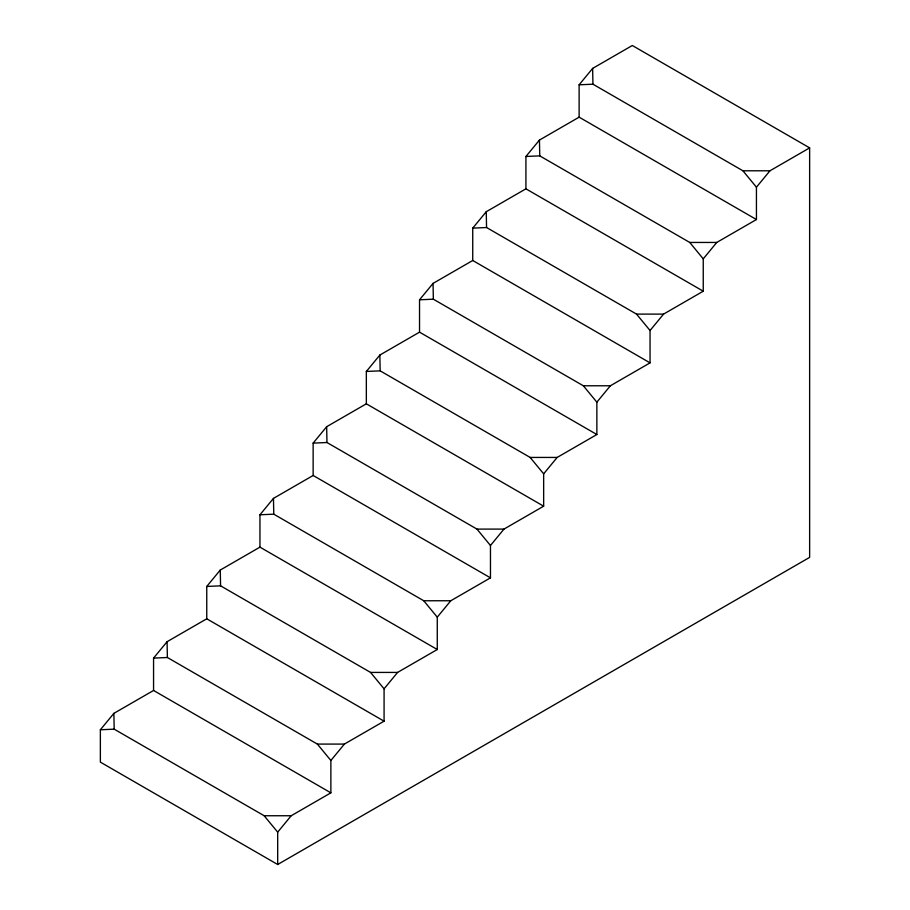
<?xml version="1.0" encoding="UTF-8"?>
<svg xmlns="http://www.w3.org/2000/svg" width="910" height="910" viewBox="0 0 910 910"><rect width="100%" height="100%" fill="white"/><g stroke="black" fill="none" stroke-linecap="round" stroke-linejoin="round"><path stroke-width="1.36" d="M809.638 147.875L769.962 170.784L756.438 187.187L756.438 219.537L579.124 117.162L579.124 84.812L592.637 68.409L632.313 45.5L809.638 147.875L809.638 557.375L277.686 864.5L100.362 762.125L100.362 729.774L113.875 713.372L153.562 690.462L330.876 792.837L330.876 760.487L344.389 744.084L384.077 721.175L384.077 688.824L397.59 672.422L437.266 649.512L437.266 617.162L423.753 600.759L273.774 514.173L259.953 514.787L259.953 547.137L437.266 649.512M756.438 219.537L716.761 242.447L703.248 258.849L703.248 291.2L525.923 188.825L525.923 156.475L539.448 140.072L579.124 117.162M703.248 291.2L663.572 314.109L650.047 330.512L650.047 362.863L472.734 260.488L472.734 228.137L486.247 211.734L525.923 188.825M419.533 299.799L433.353 299.185L583.344 385.772L596.858 402.174L596.858 434.525L419.533 332.15L419.533 299.799L433.046 283.397L472.734 260.488M596.858 434.525L557.17 457.434L543.657 473.837L543.657 506.188L366.343 403.812L366.343 371.462L379.857 355.059L419.533 332.15M543.657 506.188L503.981 529.097L490.467 545.5L490.467 577.85L313.142 475.475L313.142 443.125L326.656 426.722L366.343 403.812M259.953 514.787L273.466 498.384L313.142 475.475M384.077 721.175L206.752 618.8L206.752 586.449L220.265 570.047L259.953 547.137M153.562 690.462L153.562 658.112L167.076 641.709L206.752 618.8M596.858 402.174L610.371 385.772L650.047 362.863M437.266 617.162L450.78 600.759L490.467 577.85M277.686 864.5L277.686 832.149L291.2 815.747L330.876 792.837M579.124 84.812L592.945 84.198L742.924 170.784L756.438 187.187M525.923 156.475L539.755 155.86L689.735 242.447L703.248 258.849M472.734 228.137L486.554 227.523L636.534 314.109L650.047 330.512M366.343 371.462L380.164 370.848L530.143 457.434L543.657 473.837M313.142 443.125L326.963 442.51L476.954 529.097L490.467 545.5M206.752 586.449L220.573 585.835L370.552 672.422L384.077 688.824M153.562 658.112L167.383 657.498L317.363 744.084L330.876 760.487M100.362 729.774L114.182 729.16L264.162 815.747L277.686 832.149M742.924 170.784L769.962 170.784M689.735 242.447L716.761 242.447M636.534 314.109L663.572 314.109M583.344 385.772L610.371 385.772M530.143 457.434L557.17 457.434M476.954 529.097L503.981 529.097M423.753 600.759L450.78 600.759M370.552 672.422L397.59 672.422M317.363 744.084L344.389 744.084M264.162 815.747L291.2 815.747M592.637 68.409L592.945 84.198M539.448 140.072L539.755 155.86M486.247 211.734L486.554 227.523M433.046 283.397L433.353 299.185M379.857 355.059L380.164 370.848M326.656 426.722L326.963 442.51M273.466 498.384L273.774 514.173M220.265 570.047L220.573 585.835M167.076 641.709L167.383 657.498M113.875 713.372L114.182 729.16"/></g></svg>
